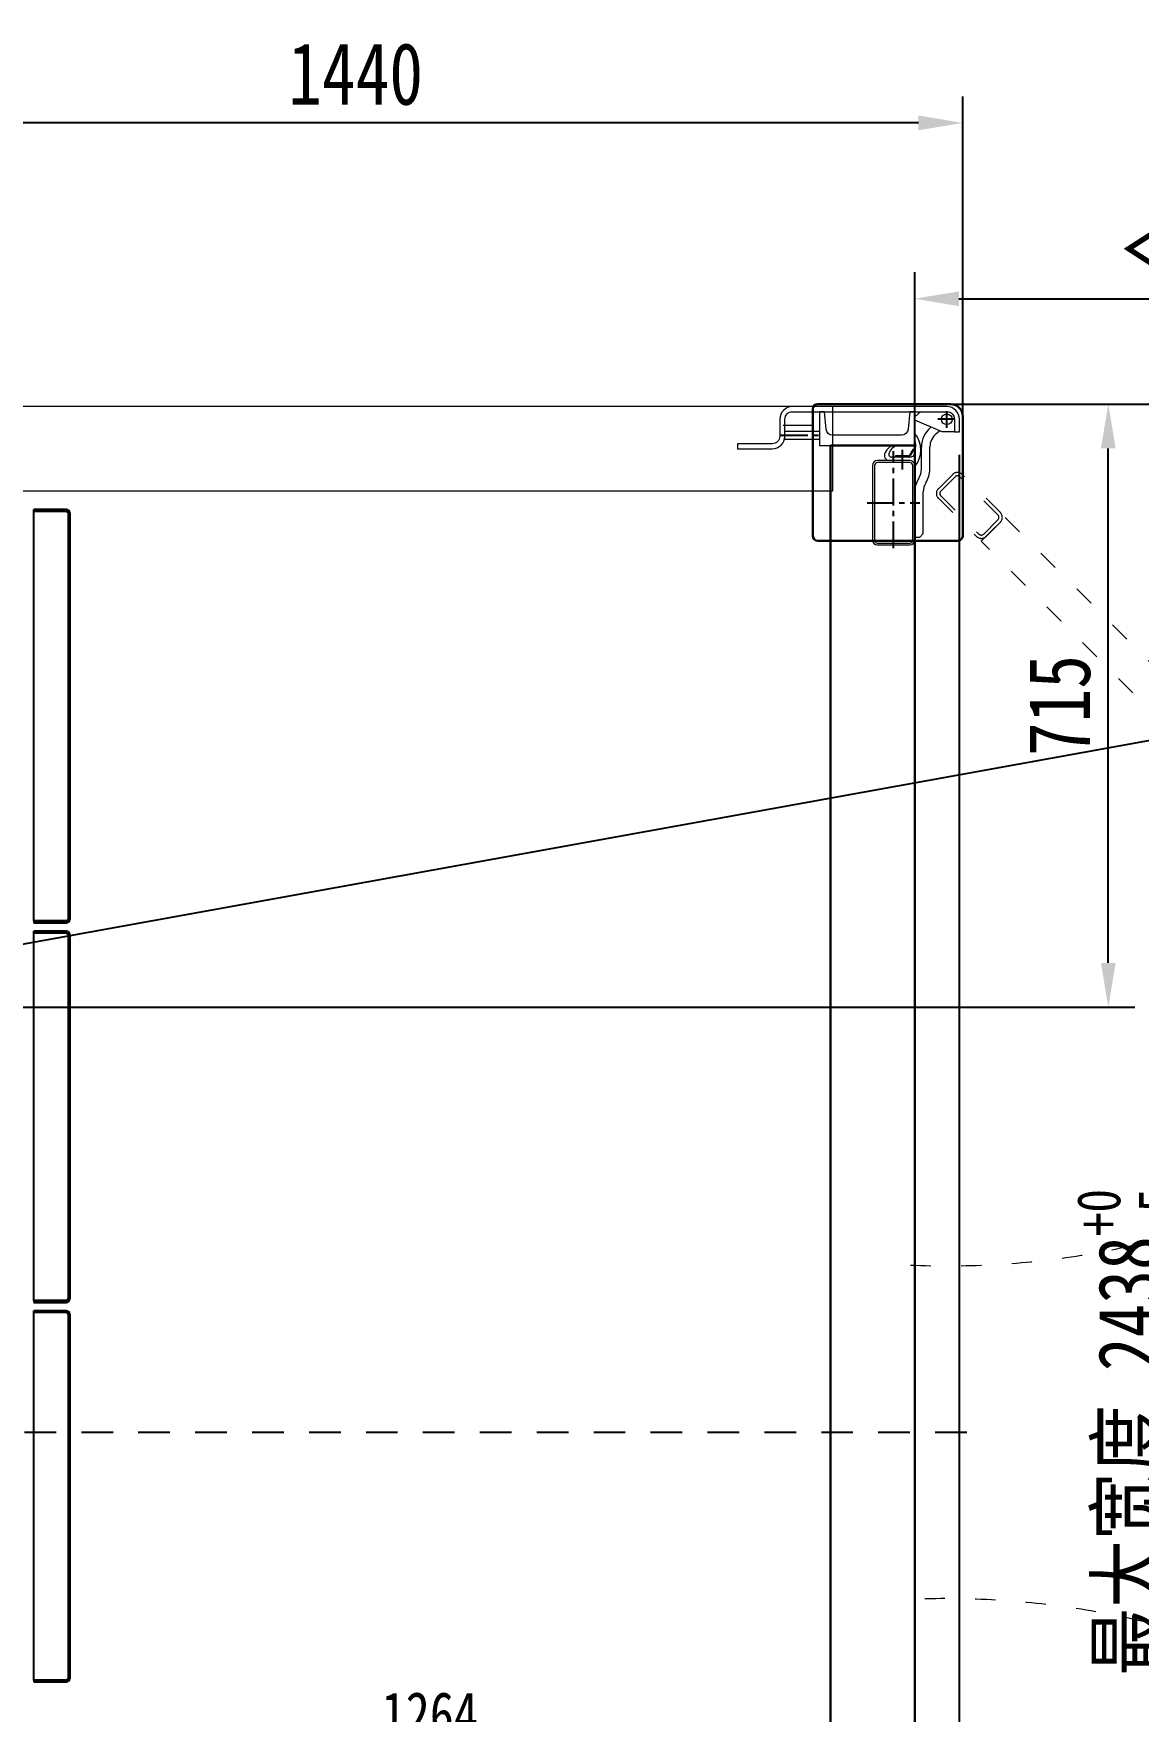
# Model space of a CAD drawing. Extents: x 59521 to 184406, y -1257 to 56672.
# Drawn here: x 76466 to 77777, y 9427 to 11416 of the extents above; entities that cross this region are included whole.
import ezdxf

# ---------------------------------------------------------------- set-up
doc = ezdxf.new("R2010")
doc.units = 0
doc.header["$MEASUREMENT"] = 0
doc.header["$PDMODE"] = 2
doc.header["$PDSIZE"] = 0.2
for name, pattern in [('ACAD_ISO03W100', [30, 12, -18]), ('CENTER', [50.8, 31.75, -6.35, 6.35, -6.35]), ('JIS_02_0.7', [1.35, 0.75, -0.6])]:
    doc.linetypes.add(name, pattern=pattern)
doc.layers.get('0').update_dxf_attribs({"linetype": 'CONTINUOUS'})
doc.layers.get('DEFPOINTS').update_dxf_attribs({"linetype": 'CONTINUOUS'})
doc.layers.add('2', color=4, linetype='CENTER')
doc.layers.add('CT', color=4, linetype='CENTER')
for name, color, linetype, lineweight in [('AM_0', 7, 'CONTINUOUS', 30), ('CO', 7, 'CONTINUOUS', 9), ('THICK', 7, 'CONTINUOUS', 0)]:
    doc.layers.add(name, color=color, linetype=linetype, lineweight=lineweight)
doc.styles.add('仿宋', font='', dxfattribs={"width": 0.8})
doc.styles.add('仿宋体', font='', dxfattribs={"width": 0.8})
doc.styles.get('仿宋').set_extended_font_data('SimSun')
doc.styles.get('仿宋体').set_extended_font_data('仿宋_GB2312')
doc.dimstyles.new('12倍', dxfattribs={"dimscale": 21, "dimtxt": 3.5, "dimasz": 2.5, "dimexe": 1.5, "dimexo": 0, "dimgap": 1, "dimtad": 1, "dimtoh": 1, "dimdsep": 46, "dimtxsty": '仿宋', "dimcen": 2.5, "dimdle": 5, "dimclrd": 4, "dimclre": 4, "dimclrt": 3, "dimadec": 0, "dimazin": 0, "dimtfac": 1, "dimtmove": 0, "dimatfit": 3, "dimfxl": 1, "dimtolj": 1, "dimarcsym": 0})
doc.dimstyles.new('STANDARD$0', dxfattribs={"dimtxt": 50, "dimasz": 50, "dimexe": 30, "dimexo": 0, "dimgap": 16, "dimtad": 1, "dimdec": 3, "dimdsep": 46, "dimtxsty": '仿宋体', "dimcen": 0, "dimclrd": 6, "dimclre": 6, "dimclrt": 3, "dimazin": 2, "dimtfac": 0.428571, "dimtdec": 3, "dimtmove": 0, "dimatfit": 3, "dimldrblk": 'NONE', "dimfxl": 1, "dimtolj": 1, "dimlwd": 25, "dimlwe": 25, "dimarcsym": 0})
pattern_1 = [(45, (-3685.12, -1895.425), (-44.9013, 44.9013), [])]

# ---------------------------------------------------------------- blocks, each defined once
blk = doc.blocks.new('*D157')
at = {"layer": 'DEFPOINTS', "color": 0, "transparency": 16777216}
for p in [(77498.3, 10977.2), (77498.3, 8539.2), (77850.2, 8539.2)]:
    blk.add_point(p, dxfattribs=at)
at = {"layer": 'THICK', "color": 4, "linetype": 'Continuous', "lineweight": -2, "transparency": 16777216}
for p, q in [((77498.3, 10977.2), (77881.7, 10977.2)), ((77850.2, 10924.7), (77850.2, 8591.7)), ((77498.3, 8539.2), (77881.7, 8539.2))]:
    blk.add_line(p, q, dxfattribs=at)
at = {"layer": 'THICK', "color": 4, "transparency": 16777216}
for points in [[(77841.4, 10924.7), (77858.9, 10924.7), (77850.2, 10977.2)], [(77841.4, 8591.7), (77858.9, 8591.7), (77850.2, 8539.2)]]:
    blk.add_solid(points, dxfattribs=at)
at = {"layer": 'THICK', "color": 3, "lineweight": -3, "transparency": 16777216, "insert": (77765.3, 9758.2), "char_height": 73.5, "attachment_point": 5, "rotation": 90, "style": '仿宋'}
blk.add_mtext('\\A1;最大宽度 2438{\\H0.7x;\\S+0^ -5;}', dxfattribs=at)
blk = doc.blocks.new('gfr333')
at = {"linetype": 'Continuous', "lineweight": 18}
h = blk.add_hatch(dxfattribs=at)
h.set_pattern_fill('ANSI31', color=87, scale=20, style=0)
h.set_pattern_definition(pattern_1)
edge = h.paths.add_edge_path(flags=0)
edge.add_arc((-412, -218), 4, 270, 0)
edge.add_line((-408, -218), (-408, -179.5))
edge.add_line((-408, -179.5), (-410, -179.5))
edge.add_line((-410, -179.5), (-410, -218))
edge.add_arc((-412, -218), 2, 270, 360, ccw=False)
edge.add_line((-412, -220), (-844, -220))
edge.add_arc((-844, -218), 2, 180, 270, ccw=False)
edge.add_line((-846, -218), (-846, -179.5))
edge.add_line((-846, -179.5), (-848, -179.5))
edge.add_line((-848, -179.5), (-848, -218))
edge.add_arc((-844, -218), 4, 180, 270)
edge.add_line((-844, -222), (-412, -222))
h = blk.add_hatch(dxfattribs=at)
h.set_pattern_fill('ANSI31', color=87, scale=20, style=0)
h.set_pattern_definition(pattern_1)
edge = h.paths.add_edge_path(flags=0)
edge.add_arc((38, -218), 4, 270, 0)
edge.add_line((42, -218), (42, -179.5))
edge.add_line((42, -179.5), (40, -179.5))
edge.add_line((40, -179.5), (40, -218))
edge.add_arc((38, -218), 2, 270, 360, ccw=False)
edge.add_line((38, -220), (-394, -220))
edge.add_arc((-394, -218), 2, 180, 270, ccw=False)
edge.add_line((-396, -218), (-396, -179.5))
edge.add_line((-396, -179.5), (-398, -179.5))
edge.add_line((-398, -179.5), (-398, -218))
edge.add_arc((-394, -218), 4, 180, 270)
edge.add_line((-394, -222), (38, -222))
h = blk.add_hatch(dxfattribs=at)
h.set_pattern_fill('ANSI31', color=87, scale=20, style=0)
h.set_pattern_definition(pattern_1)
edge = h.paths.add_edge_path(flags=0)
edge.add_arc((538, -218), 4, 270, 0)
edge.add_line((542, -218), (542, -179.5))
edge.add_line((542, -179.5), (540, -179.5))
edge.add_line((540, -179.5), (540, -218))
edge.add_arc((538, -218), 2, 270, 360, ccw=False)
edge.add_line((538, -220), (56, -220))
edge.add_arc((56, -218), 2, 180, 270, ccw=False)
edge.add_line((54, -218), (54, -179.5))
edge.add_line((54, -179.5), (52, -179.5))
edge.add_line((52, -179.5), (52, -218))
edge.add_arc((56, -218), 4, 180, 270)
edge.add_line((56, -222), (538, -222))
at = {"color": 87, "linetype": 'Continuous', "lineweight": 25}
for p, q in [((-846, -179.5), (-848, -179.5)), ((-848, -179.5), (-848, -218)), ((-846, -179.5), (-846, -218)), ((-845.8, -218), (-845.8, -179.5)), ((-845.8, -179.5), (-410.2, -179.5)), ((-410.2, -218), (-410.2, -179.5)), ((-410, -179.5), (-408, -179.5)), ((-410, -218), (-410, -179.5)), ((-408, -218), (-408, -179.5)), ((-396, -179.5), (-398, -179.5)), ((-398, -179.5), (-398, -218)), ((-396, -179.5), (-396, -218)), ((-395.8, -218), (-395.8, -179.5)), ((-395.8, -179.5), (39.8, -179.5)), ((39.8, -218), (39.8, -179.5)), ((40, -179.5), (42, -179.5)), ((40, -218), (40, -179.5)), ((42, -218), (42, -179.5)), ((54, -179.5), (52, -179.5)), ((52, -179.5), (52, -218)), ((54, -179.5), (54, -218)), ((54.2, -218), (54.2, -179.5)), ((54.2, -179.5), (539.8, -179.5)), ((539.8, -218), (539.8, -179.5)), ((540, -179.5), (542, -179.5)), ((540, -218), (540, -179.5)), ((542, -218), (542, -179.5)), ((-410.2, -218), (-410.6, -219.4)), ((39.8, -218), (39.4, -219.4)), ((539.8, -218), (539.4, -219.4)), ((-412, -220), (-844, -220)), ((-412, -222), (-844, -222)), ((38, -220), (-394, -220)), ((38, -222), (-394, -222)), ((538, -220), (56, -220)), ((538, -222), (56, -222))]:
    blk.add_line(p, q, dxfattribs=at)
for centre, radius, start, end in [((-844, -218), 4, 180, 270), ((-844, -218), 2, 180, 270), ((-412, -218), 2, 270, 0), ((-412, -218), 4, 270, 0), ((-394, -218), 4, 180, 270), ((-394, -218), 2, 180, 270), ((38, -218), 2, 270, 0), ((38, -218), 4, 270, 0), ((56, -218), 4, 180, 270), ((56, -218), 2, 180, 270), ((538, -218), 4, 270, 0), ((538, -218), 2, 270, 0)]:
    blk.add_arc(centre, radius, start, end, dxfattribs=at)
for points, knots in [([(-845.4, -219.5), (-845.4, -219.2), (-845.6, -218.7), (-845.7, -218.2), (-845.8, -218)], [0, 0, 0, 0, 0.556668, 1, 1, 1, 1]), ([(-844, -220), (-844.2, -220), (-844.5, -219.9), (-845, -219.4), (-845.4, -218.7), (-845.7, -218.2), (-845.8, -218)], [0, 0, 0, 0, 0.2827831, 0.5307071, 0.7785426, 1, 1, 1, 1]), ([(-410.2, -218), (-410.3, -218.3), (-410.6, -218.8), (-411.1, -219.4), (-411.5, -219.9), (-411.8, -220), (-412, -220)], [0, 0, 0, 0, 0.250014, 0.500014, 0.750015, 1, 1, 1, 1]), ([(-395.4, -219.5), (-395.4, -219.2), (-395.6, -218.7), (-395.7, -218.2), (-395.8, -218)], [0, 0, 0, 0, 0.556665, 1, 1, 1, 1]), ([(-394, -220), (-394.2, -220), (-394.5, -219.9), (-395, -219.4), (-395.4, -218.7), (-395.7, -218.2), (-395.8, -218)], [0, 0, 0, 0, 0.282787, 0.530705, 0.77854, 1, 1, 1, 1]), ([(39.8, -218), (39.6, -218.3), (39.3, -218.8), (38.9, -219.4), (38.5, -219.9), (38.2, -220), (38, -220)], [0, 0, 0, 0, 0.2500156, 0.5000141, 0.7500125, 1, 1, 1, 1]), ([(54.6, -219.5), (54.6, -219.2), (54.4, -218.7), (54.3, -218.2), (54.2, -218)], [0, 0, 0, 0, 0.556668, 1, 1, 1, 1]), ([(56, -220), (55.8, -220), (55.5, -219.9), (55, -219.4), (54.6, -218.7), (54.3, -218.2), (54.2, -218)], [0, 0, 0, 0, 0.282789, 0.530707, 0.77854, 1, 1, 1, 1]), ([(539.8, -218), (539.7, -218.3), (539.4, -218.8), (538.9, -219.4), (538.5, -219.9), (538.2, -220), (538, -220)], [0, 0, 0, 0, 0.250016, 0.500018, 0.750013, 1, 1, 1, 1])]:
    blk.add_open_spline(points, degree=3, knots=knots, dxfattribs=at)
blk = doc.blocks.new('*D204')
at = {"color": 4, "linetype": 'Continuous', "lineweight": -2}
for p, q in [((77511.6, 10977.2), (77772.3, 10977.2)), ((77740.8, 10314.7), (77740.8, 10924.7)), ((76200.2, 10262.2), (77772.3, 10262.2))]:
    blk.add_line(p, q, dxfattribs=at)
at = {"color": 4}
for points in [[(77732, 10924.7), (77749.5, 10924.7), (77740.8, 10977.2)], [(77732, 10314.7), (77749.5, 10314.7), (77740.8, 10262.2)]]:
    blk.add_solid(points, dxfattribs=at)
at = {"layer": 'DEFPOINTS', "color": 0}
for p in [(77511.6, 10977.2), (77740.8, 10977.2), (76200.2, 10262.2)]:
    blk.add_point(p, dxfattribs=at)
at = {"color": 3, "insert": (77683, 10619.7), "char_height": 73.5, "attachment_point": 5, "rotation": 90, "style": '仿宋'}
blk.add_mtext('\\A1;715', dxfattribs=at)
blk = doc.blocks.new('*D205')
at = {"color": 4, "linetype": 'Continuous', "lineweight": -2}
for p, q in [((76128.2, 10278.2), (76128.2, 11342)), ((77568.2, 10928.2), (77568.2, 11342)), ((77515.7, 11310.5), (76180.7, 11310.5))]:
    blk.add_line(p, q, dxfattribs=at)
at = {"color": 4}
for points in [[(76180.7, 11319.3), (76180.7, 11301.8), (76128.2, 11310.5)], [(77515.7, 11319.3), (77515.7, 11301.8), (77568.2, 11310.5)]]:
    blk.add_solid(points, dxfattribs=at)
at = {"layer": 'DEFPOINTS', "color": 0}
for p in [(76128.2, 11310.5), (77568.2, 10928.2), (76128.2, 10278.2)]:
    blk.add_point(p, dxfattribs=at)
at = {"color": 3, "insert": (76848.2, 11368.3), "char_height": 73.5, "attachment_point": 5, "style": '仿宋'}
blk.add_mtext('\\A1;1440', dxfattribs=at)
blk = doc.blocks.new('*D208')
at = {"color": 4, "linetype": 'Continuous', "lineweight": -2, "transparency": 16777216}
for p, q in [((77511.2, 10826.8), (77511.2, 11133.6)), ((78230.8, 10230.5), (78230.8, 11133.6)), ((77563.7, 11102.1), (78178.3, 11102.1))]:
    blk.add_line(p, q, dxfattribs=at)
at = {"color": 4, "transparency": 16777216}
for points in [[(77563.7, 11110.8), (77563.7, 11093.3), (77511.2, 11102.1)], [(78178.3, 11110.8), (78178.3, 11093.3), (78230.8, 11102.1)]]:
    blk.add_solid(points, dxfattribs=at)
at = {"layer": 'DEFPOINTS', "color": 0, "transparency": 16777216}
for p in [(78230.8, 11102.1), (77511.2, 10826.8), (78230.8, 10230.5)]:
    blk.add_point(p, dxfattribs=at)
at = {"color": 3, "transparency": 16777216, "insert": (77871, 11159.8), "char_height": 73.5, "attachment_point": 5, "style": '仿宋'}
blk.add_mtext('\\A1;＜1200', dxfattribs=at)
blk = doc.blocks.new('*D806')
at = {"color": 4, "linetype": 'Continuous', "lineweight": -2}
for p, q in [((76304.2, 9212.2), (76304.2, 9404.8)), ((77568.2, 8695.2), (77568.2, 9404.8)), ((77530.7, 9382.3), (76341.7, 9382.3))]:
    blk.add_line(p, q, dxfattribs=at)
at = {"color": 4}
for points in [[(76341.7, 9388.6), (76341.7, 9376.1), (76304.2, 9382.3)], [(77530.7, 9388.6), (77530.7, 9376.1), (77568.2, 9382.3)]]:
    blk.add_solid(points, dxfattribs=at)
at = {"layer": 'DEFPOINTS', "color": 0}
for p in [(76304.2, 9382.3), (76304.2, 9212.2), (77568.2, 8695.2)]:
    blk.add_point(p, dxfattribs=at)
at = {"color": 3, "lineweight": -3, "insert": (76936.2, 9423.6), "char_height": 52.5, "attachment_point": 5, "style": '仿宋'}
blk.add_mtext('\\A1;1264', dxfattribs=at)

msp = doc.modelspace()

# ---------------------------------------------------------------- linework, layer by layer
at = {"layer": '2', "color": 1, "linetype": 'JIS_02_0.7', "ltscale": 50}
msp.add_line((65250.524, 9758.158), (77597.533, 9758.158), dxfattribs=at)
at = {"layer": 'AM_0'}
msp.add_lwpolyline([(77568.239, 10821.158, -0.41421356), (77562.239, 10815.158), (77396.239, 10815.158, -0.41421356), (77390.239, 10821.158), (77390.239, 10971.158, -0.41421356), (77396.239, 10977.158), (77553.739, 10977.158, -0.41421356), (77568.239, 10962.658)], format="xyb", close=True, dxfattribs=at)
msp.add_lwpolyline([(77568.239, 10821.158, -0.41421356), (77562.239, 10815.158), (77396.239, 10815.158, -0.41421356), (77390.239, 10821.158), (77390.239, 10971.158, -0.41421356), (77396.239, 10977.158), (77553.739, 10977.158, -0.41421356), (77568.239, 10962.658)], format="xyb", close=True, dxfattribs=at)
msp.add_lwpolyline([(77411.24, 10928.158), (77511.24, 10928.158), (77511.24, 8588.159), (77411.24, 8588.159)], close=True, dxfattribs=at)
at = {"layer": 'CO'}
for p, q in [((77355.254, 10952.158), (77389.29, 10952.158)), ((77355.254, 10952.158), (77389.29, 10952.158)), ((77356.3, 10952.158), (77388.677, 10952.158)), ((77356.3, 10952.158), (77388.677, 10952.158)), ((77529.956, 10949.505), (77530.422, 10949.895)), ((77536.384, 10941.844), (77540.701, 10945.467)), ((77478.23, 10922.825), (77476.182, 10919.627)), ((77508.96, 10923.44), (77505.034, 10916.64)), ((77510.345, 10923.441), (77506.074, 10916.041)), ((77510.351, 10923.44), (77508.965, 10923.44)), ((77519.239, 10900.158), (77519.239, 10926.523)), ((77529.239, 10900.158), (77529.239, 10926.523)), ((77506.037, 10914.44), (77483.337, 10914.44)), ((77503.308, 10915.64), (77488.337, 10915.64)), ((77488.337, 10915.64), (77488.337, 10914.44)), ((77511.239, 10819.159), (77511.239, 10873.029)), ((77521.239, 10823.659), (77521.239, 10873.029)), ((77521.239, 10823.659), (77516.739, 10819.159)), ((77516.739, 10819.159), (77511.239, 10819.159))]:
    msp.add_line(p, q, dxfattribs=at)
msp.add_lwpolyline([(77414.239, 10974.158), (65530.239, 10974.158), (65530.239, 10874.158), (77414.239, 10874.158)], close=True, dxfattribs=at)
msp.add_lwpolyline([(77342.239, 10930.16), (77301.239, 10930.16), (77301.239, 10924.16), (77342.239, 10924.16, 0.41421356), (77357.239, 10939.159), (77357.239, 10959.159, -0.41421356), (77366.238, 10968.159), (77549.24, 10968.159, -0.41421356), (77558.239, 10959.159), (77558.239, 10944.16), (77564.239, 10944.16), (77564.239, 10959.159, 0.41421356), (77549.24, 10974.158), (77366.238, 10974.158, 0.41421356), (77351.239, 10959.159), (77351.239, 10939.159, -0.41421356), (77342.239, 10930.16)], format="xyb", dxfattribs=at)
for points in [[(77503.429, 10947.461, -0.38887873), (77495.46, 10940.158), (77414.02, 10940.158, -0.38887873), (77406.051, 10947.461), (77404.24, 10968.159), (77398.24, 10968.159), (77398.24, 10928.158), (77511.24, 10928.158), (77511.24, 10968.159), (77505.24, 10968.159)], [(77549.239, 10968.159, -0.41421356), (77558.239, 10959.159), (77558.239, 10944.159), (77543.739, 10944.159), (77511.239, 10958.159), (77511.239, 10962.159), (77518.239, 10968.159), (77518.239, 10968.159)], [(77505.49, 10910.158), (77466.99, 10910.158, 0.41421356), (77461.24, 10904.408), (77461.24, 10815.908, 0.41421356), (77466.99, 10810.158), (77505.49, 10810.158, 0.41421356), (77511.24, 10815.908), (77511.24, 10904.408, 0.41421356)], [(77505.49, 10907.858), (77466.99, 10907.858, 0.41421356), (77463.54, 10904.408), (77463.54, 10815.908, 0.41421356), (77466.99, 10812.458), (77505.49, 10812.458, 0.41421356), (77508.94, 10815.908), (77508.94, 10904.408, 0.41421356)]]:
    msp.add_lwpolyline(points, format="xyb", close=True, dxfattribs=at)
msp.add_lwpolyline([(77398.239, 10935.158), (77357.239, 10935.158), (77357.239, 10945.158), (77398.239, 10945.158)], dxfattribs=at)
msp.add_circle((77549.239, 10959.159), 6.35, dxfattribs=at)
for centre, radius, start, end in [((77488.481, 10922.813), 29.999, 319.1487, 40.6567), ((77549.239, 10926.523), 30, 130, 180), ((77549.239, 10926.523), 20, 130, 180), ((77489.18, 10915.813), 13, 108.2607, 147.361), ((77494.78, 10913.813), 15, 106.9916, 162.4131), ((77482.48, 10927.813), 30, 340.4337, 16.6683), ((77481.238, 10916.39), 6, 147.3607, 270.0001), ((77483.337, 10917.44), 3, 160.8642, 270.0001), ((77503.308, 10917.64), 2, 270.00008, 330.0023), ((77503.308, 10917.64), 3.2, 270.00008, 329.9982), ((77506.037, 10919.44), 5, 270.00008, 340.4315), ((77541.239, 10873.029), 30, 147.14012, 180), ((77499.239, 10900.158), 20, 327.14012, 0), ((77541.239, 10873.029), 20, 147.14012, 180), ((77499.239, 10900.158), 30, 327.14012, 0)]:
    msp.add_arc(centre, radius, start, end, dxfattribs=at)
at = {"layer": 'CT'}
for p, q in [((77549.239, 10949.219), (77549.239, 10968.974)), ((77558.753, 10959.159), (77538.713, 10959.159)), ((77352.63, 10940.158), (77402.652, 10940.158)), ((77496.376, 10922.971), (77496.376, 10899.765)), ((77486.24, 10806.217), (77486.24, 10921.219)), ((77454.838, 10860.158), (77517.349, 10860.158))]:
    msp.add_line(p, q, dxfattribs=at)
at = {"layer": 'THICK', "lineweight": -3}
msp.add_lwpolyline([(77564.239, 8599.158), (77564.239, 10917.158)], dxfattribs=at)
at = {"layer": 'THICK', "color": 4, "linetype": 'ACAD_ISO03W100', "ltscale": 2}
for points in [[(77556.226, 10893.783), (77539.255, 10876.812, 0.41421356), (77539.255, 10865.499), (77584.51, 10820.244, 0.41421356), (77595.824, 10820.244), (77612.795, 10837.214, 0.41421356), (77612.795, 10848.528), (77567.54, 10893.783, 0.41421356)], [(77559.054, 10890.954), (77542.084, 10873.984, 0.41421356), (77542.084, 10868.327), (77587.339, 10823.072, 0.41421356), (77592.996, 10823.072), (77609.966, 10840.043, 0.41421356), (77609.966, 10845.7), (77564.711, 10890.954, 0.41421356)]]:
    msp.add_lwpolyline(points, format="xyb", close=True, dxfattribs=at)
msp.add_lwpolyline([(78151.609, 10253.143), (77590.166, 10814.586), (77618.45, 10842.87), (78179.893, 10281.427)], close=True, dxfattribs=at)
for centre, start, end in [((77549.238, 10965.705), 267.566279, 310.710027), ((77549.238, 8550.612), 49.289973, 92.433721)]:
    msp.add_arc(centre, 1010.285, start, end, dxfattribs=at)

# ---------------------------------------------------------------- block references
at = {"rotation": 90}
msp.add_blockref('gfr333', (76287.237, 10310.158), dxfattribs=at)

# ---------------------------------------------------------------- dimensions: what is measured, and where the dimension line sits
dim = msp.add_linear_dim(base=(76128.237, 11310.505), p1=(77568.239, 10928.2), p2=(76128.237, 10278.226), dimstyle='12倍')
dim.commit()
dim.dimension.update_dxf_attribs({"geometry": '*D205', "text_midpoint": (76848.238, 11368.255)})
dim = msp.add_linear_dim(base=(78230.805, 11102.1), p1=(77511.239, 10826.777), p2=(78230.805, 10230.516), angle=180, text='＜1200', dimstyle='12倍')
dim.commit()
dim.dimension.update_dxf_attribs({"geometry": '*D208', "text_midpoint": (77871.022, 11159.85)})
dim = msp.add_linear_dim(base=(77740.798, 10977.158), p1=(76200.195, 10262.158), p2=(77511.622, 10977.158), angle=90, dimstyle='12倍')
dim.commit()
dim.dimension.update_dxf_attribs({"geometry": '*D204', "text_midpoint": (77683.048, 10619.658)})
at = {"lineweight": -3}
dim = msp.add_linear_dim(base=(76304.239, 9382.341), p1=(77568.239, 8695.22), p2=(76304.239, 9212.22), dimstyle='STANDARD$0', override={"dimscale": 15, "dimtxt": 3.5, "dimasz": 2.5, "dimexe": 1.5, "dimgap": 1, "dimdec": 2, "dimlfac": -1, "dimtxsty": '仿宋', "dimcen": 2.5, "dimdle": 5, "dimclrd": 4, "dimclre": 4, "dimadec": 0, "dimazin": 0, "dimtfac": 1, "dimtdec": 2, "dimlwd": 65534, "dimlwe": 65534}, dxfattribs=at)
dim.commit()
dim.dimension.update_dxf_attribs({"geometry": '*D806', "text_midpoint": (76936.239, 9423.591)})
at = {"layer": 'THICK', "lineweight": -3}
dim = msp.add_linear_dim(base=(77850.199, 8539.158), p1=(77498.266, 10977.158), p2=(77498.266, 8539.158), angle=270, text='最大宽度 <>{\\H0.7x;\\S+0^ -5;}', dimstyle='12倍', dxfattribs=at)
dim.commit()
dim.dimension.update_dxf_attribs({"geometry": '*D157', "text_midpoint": (77765.273, 9758.158)})

# ---------------------------------------------------------------- leaders
at = {"lineweight": -3}
msp.add_leader([(76128.237, 10278.226), (78121.742, 10638.412), (79239.874, 10638.412)], dimstyle='12倍', override={"dimtad": 0}, dxfattribs=at)

doc.saveas('drawing.dxf')
